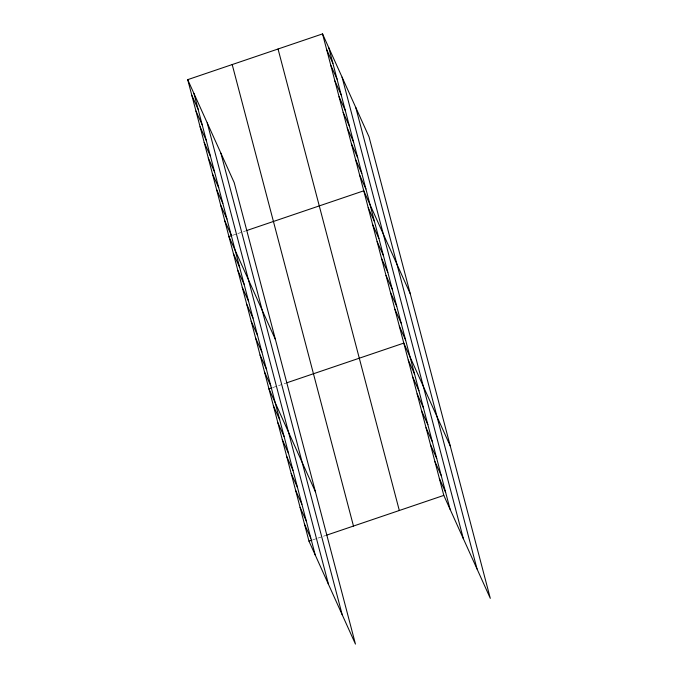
<?xml version="1.0" encoding="UTF-8"?>
<svg xmlns="http://www.w3.org/2000/svg" width="678" height="678" viewBox="0 0 678 678"><rect width="100%" height="100%" fill="white"/><g stroke="black" fill="none" stroke-linecap="round" stroke-linejoin="round"><path stroke-width="0.51" stroke-dasharray="3.39 2.54" d="M232.893 235.224L236.842 233.885M237.834 233.546L245.75 230.859M272.912 387.519L285.769 383.155M312.931 539.807L316.889 538.468M317.872 538.137L325.787 535.451"/><path stroke-width="1.02" d="M187.704 79.657L234.19 182.602L355.458 644.1L308.973 541.154L187.704 79.657L322.542 33.9L369.027 136.846L490.296 598.343L443.81 495.398L322.542 33.9M231.901 235.563L228.935 236.563L275.421 339.517M246.733 230.528L363.772 190.806L410.258 293.752M271.92 387.85L268.954 388.858L315.44 491.804M286.752 382.816L403.791 343.102L450.277 446.048M308.973 541.154L311.939 540.146M326.771 535.111L443.81 495.398M326.669 49.587L332.923 63.452M330.788 65.283L337.051 79.148M334.915 80.97L341.17 94.835M339.034 96.666L345.297 110.531M343.161 112.353L349.416 126.218M347.28 128.049L353.543 141.905M351.407 143.736L357.662 157.601M355.526 159.423L361.789 173.288M359.654 175.119L365.908 188.984M368.222 207.731L374.485 221.596M372.671 224.655L378.926 238.512M377.112 241.571L383.375 255.436M381.561 258.496L387.824 272.361M386.011 275.412L392.265 289.277M390.452 292.337L396.715 306.202M394.901 309.261L401.164 323.126M399.35 326.177L405.605 340.042M408.241 360.026L414.504 373.892M412.69 376.943L418.945 390.808M417.131 393.867L423.394 407.732M421.58 410.792L427.843 424.648M426.03 427.708L432.284 441.573M430.471 444.632L436.734 458.498M434.92 461.549L441.183 475.414M439.369 478.473L445.624 492.338M191.823 95.352L198.086 109.209M195.95 111.039L202.214 124.905M200.069 126.727L206.332 140.592M204.197 142.422L210.46 156.287M208.316 158.11L214.579 171.975M212.443 173.805L218.706 187.67M216.57 189.493L222.825 203.358M220.689 205.188L226.952 219.045M224.816 220.875L231.071 234.741M233.385 253.487L239.639 267.352M237.825 270.412L244.088 284.277M242.275 287.328L248.538 301.193M246.724 304.252L252.979 318.118M251.165 321.177L257.428 335.034M255.614 338.093L261.877 351.958M260.064 355.018L266.318 368.883M264.505 371.934L270.768 385.799M273.404 405.783L279.667 419.648M277.853 422.699L284.107 436.564M282.294 439.624L288.557 453.489M286.743 456.548L293.006 470.413M291.193 473.464L297.447 487.329M295.633 490.389L301.896 504.254M300.083 507.314L306.346 521.179M304.532 524.23L310.787 538.095M355.755 107.446L477.024 568.944M342.076 77.165L463.345 538.654M328.805 47.765L450.073 509.263M278.048 49.002L399.317 510.492M232.198 64.554L353.475 526.052M220.909 153.211L342.187 614.7M207.239 122.921L328.508 584.411M193.967 93.522L315.236 555.019"/></g></svg>
